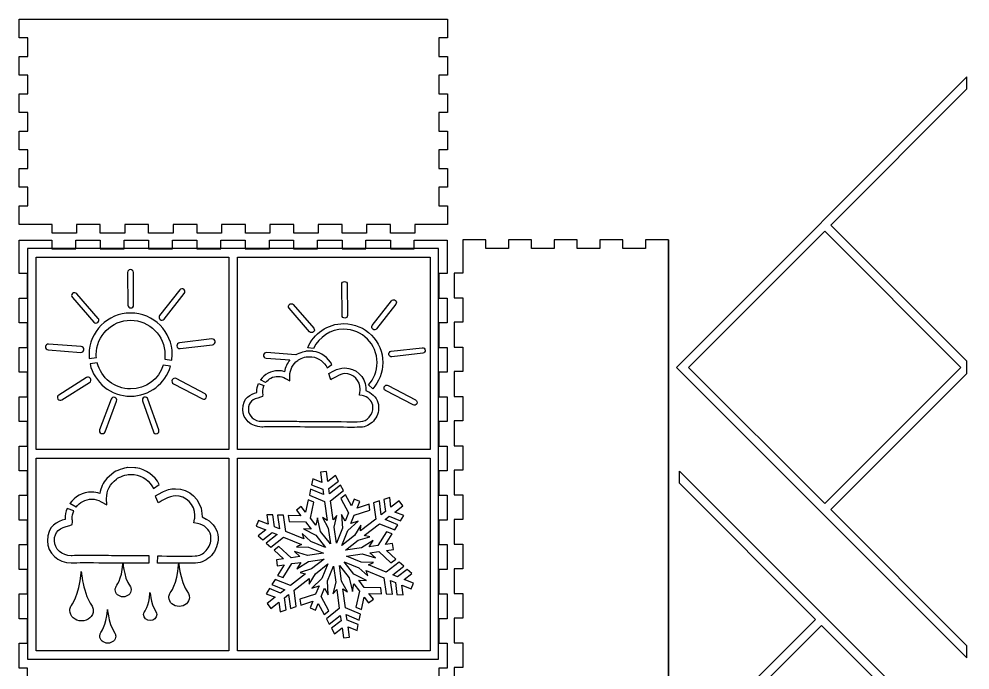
# Model space of a CAD drawing. Extents: x 0.2 to 23.8, y -15.9 to -0.1.
# Drawn here: x 9.93 to 23.82, y -9.66 to -0.15 of the extents above; entities that cross this region are included whole.
import ezdxf

# ---------------------------------------------------------------- set-up
doc = ezdxf.new("R2010")
doc.units = 0
doc.layers.add('LAYER_1', color=7, linetype='CONTINUOUS')

# ---------------------------------------------------------------- blocks, each defined once
blk = doc.blocks.new('BLOCK_2')
at = {"layer": 'LAYER_1', "color": 250}
for points, knots in [([(12.059, -5.115), (12.062, -5.094), (12.063, -5.072), (12.063, -5.05), (12.063, -4.774), (11.838, -4.549), (11.561, -4.549), (11.285, -4.549), (11.06, -4.774), (11.06, -5.05), (11.06, -5.065), (11.06, -5.08), (11.062, -5.094), (11.062, -5.094), (10.956, -5.106), (10.956, -5.106), (10.955, -5.088), (10.954, -5.069), (10.954, -5.05), (10.954, -4.715), (11.226, -4.443), (11.561, -4.443), (11.897, -4.443), (12.169, -4.715), (12.169, -5.05), (12.169, -5.05), (12.165, -5.13), (12.165, -5.13), (12.165, -5.13), (12.059, -5.115), (12.059, -5.115)], [0, 0, 0, 0, 1, 1, 1, 2, 2, 2, 3, 3, 3, 4, 4, 4, 5, 5, 5, 6, 6, 6, 7, 7, 7, 8, 8, 8, 9, 9, 9, 10, 10, 10, 10]), ([(12.145, -5.221), (12.071, -5.473), (11.838, -5.658), (11.561, -5.658), (11.273, -5.658), (11.031, -5.457), (10.969, -5.187), (10.969, -5.187), (11.075, -5.172), (11.075, -5.172), (11.129, -5.39), (11.327, -5.552), (11.561, -5.552), (11.784, -5.552), (11.974, -5.406), (12.039, -5.204), (12.039, -5.204), (12.145, -5.221), (12.145, -5.221)], [0, 0, 0, 0, 1, 1, 1, 2, 2, 2, 3, 3, 3, 4, 4, 4, 5, 5, 5, 6, 6, 6, 6])]:
    blk.add_open_spline(points, degree=3, knots=knots, dxfattribs=at)
blk = doc.blocks.new('BLOCK_4')
at = {"layer": 'LAYER_1', "color": 250}
blk.add_open_spline([(11.088, -4.521), (11.104, -4.538), (11.102, -4.565), (11.084, -4.58), (11.084, -4.58), (11.084, -4.58), (11.084, -4.58), (11.067, -4.596), (11.04, -4.594), (11.025, -4.576), (11.025, -4.576), (10.711, -4.217), (10.711, -4.217), (10.695, -4.2), (10.697, -4.173), (10.714, -4.158), (10.714, -4.158), (10.714, -4.158), (10.714, -4.158), (10.732, -4.143), (10.759, -4.144), (10.774, -4.162), (10.774, -4.162), (11.088, -4.521), (11.088, -4.521)], degree=3, knots=[0, 0, 0, 0, 1, 1, 1, 2, 2, 2, 3, 3, 3, 4, 4, 4, 5, 5, 5, 6, 6, 6, 7, 7, 7, 8, 8, 8, 8], dxfattribs=at)
blk = doc.blocks.new('BLOCK_3')
at = {"layer": 'LAYER_1'}
blk.add_blockref('BLOCK_4', (0, 0), dxfattribs=at)
blk = doc.blocks.new('BLOCK_6')
at = {"layer": 'LAYER_1', "color": 250}
blk.add_open_spline([(11.605, -4.327), (11.606, -4.35), (11.587, -4.369), (11.563, -4.369), (11.563, -4.369), (11.563, -4.369), (11.563, -4.369), (11.54, -4.369), (11.521, -4.351), (11.521, -4.327), (11.521, -4.327), (11.518, -3.85), (11.518, -3.85), (11.517, -3.827), (11.536, -3.808), (11.559, -3.808), (11.559, -3.808), (11.559, -3.808), (11.559, -3.808), (11.583, -3.808), (11.602, -3.826), (11.602, -3.85), (11.602, -3.85), (11.605, -4.327), (11.605, -4.327)], degree=3, knots=[0, 0, 0, 0, 1, 1, 1, 2, 2, 2, 3, 3, 3, 4, 4, 4, 5, 5, 5, 6, 6, 6, 7, 7, 7, 8, 8, 8, 8], dxfattribs=at)
blk = doc.blocks.new('BLOCK_5')
at = {"layer": 'LAYER_1'}
blk.add_blockref('BLOCK_6', (0, 0), dxfattribs=at)
blk = doc.blocks.new('BLOCK_8')
at = {"layer": 'LAYER_1', "color": 250}
blk.add_open_spline([(10.84, -4.934), (10.863, -4.936), (10.88, -4.957), (10.879, -4.98), (10.879, -4.98), (10.879, -4.98), (10.879, -4.98), (10.877, -5.003), (10.856, -5.02), (10.833, -5.019), (10.833, -5.019), (10.358, -4.98), (10.358, -4.98), (10.334, -4.978), (10.317, -4.957), (10.319, -4.934), (10.319, -4.934), (10.319, -4.934), (10.319, -4.934), (10.321, -4.911), (10.341, -4.894), (10.364, -4.896), (10.364, -4.896), (10.84, -4.934), (10.84, -4.934)], degree=3, knots=[0, 0, 0, 0, 1, 1, 1, 2, 2, 2, 3, 3, 3, 4, 4, 4, 5, 5, 5, 6, 6, 6, 7, 7, 7, 8, 8, 8, 8], dxfattribs=at)
blk = doc.blocks.new('BLOCK_7')
at = {"layer": 'LAYER_1'}
blk.add_blockref('BLOCK_8', (0, 0), dxfattribs=at)
blk = doc.blocks.new('BLOCK_10')
at = {"layer": 'LAYER_1', "color": 250}
blk.add_open_spline([(10.916, -5.386), (10.936, -5.374), (10.962, -5.38), (10.975, -5.399), (10.975, -5.399), (10.975, -5.399), (10.975, -5.399), (10.987, -5.419), (10.981, -5.445), (10.962, -5.458), (10.962, -5.458), (10.558, -5.712), (10.558, -5.712), (10.539, -5.725), (10.512, -5.719), (10.5, -5.699), (10.5, -5.699), (10.5, -5.699), (10.5, -5.699), (10.488, -5.68), (10.494, -5.654), (10.513, -5.641), (10.513, -5.641), (10.916, -5.386), (10.916, -5.386)], degree=3, knots=[0, 0, 0, 0, 1, 1, 1, 2, 2, 2, 3, 3, 3, 4, 4, 4, 5, 5, 5, 6, 6, 6, 7, 7, 7, 8, 8, 8, 8], dxfattribs=at)
blk = doc.blocks.new('BLOCK_9')
at = {"layer": 'LAYER_1'}
blk.add_blockref('BLOCK_10', (0, 0), dxfattribs=at)
blk = doc.blocks.new('BLOCK_12')
at = {"layer": 'LAYER_1', "color": 250}
blk.add_open_spline([(11.277, -5.701), (11.285, -5.679), (11.309, -5.668), (11.331, -5.676), (11.331, -5.676), (11.331, -5.676), (11.331, -5.676), (11.353, -5.684), (11.364, -5.708), (11.356, -5.73), (11.356, -5.73), (11.188, -6.177), (11.188, -6.177), (11.179, -6.199), (11.155, -6.21), (11.133, -6.201), (11.133, -6.201), (11.133, -6.201), (11.133, -6.201), (11.111, -6.193), (11.1, -6.169), (11.109, -6.147), (11.109, -6.147), (11.277, -5.701), (11.277, -5.701)], degree=3, knots=[0, 0, 0, 0, 1, 1, 1, 2, 2, 2, 3, 3, 3, 4, 4, 4, 5, 5, 5, 6, 6, 6, 7, 7, 7, 8, 8, 8, 8], dxfattribs=at)
blk = doc.blocks.new('BLOCK_11')
at = {"layer": 'LAYER_1'}
blk.add_blockref('BLOCK_12', (0, 0), dxfattribs=at)
blk = doc.blocks.new('BLOCK_14')
at = {"layer": 'LAYER_1', "color": 250}
blk.add_open_spline([(12.188, -5.476), (12.167, -5.465), (12.159, -5.439), (12.17, -5.419), (12.17, -5.419), (12.17, -5.419), (12.17, -5.419), (12.181, -5.398), (12.206, -5.39), (12.227, -5.401), (12.227, -5.401), (12.649, -5.623), (12.649, -5.623), (12.67, -5.634), (12.678, -5.659), (12.667, -5.68), (12.667, -5.68), (12.667, -5.68), (12.667, -5.68), (12.656, -5.701), (12.631, -5.708), (12.61, -5.698), (12.61, -5.698), (12.188, -5.476), (12.188, -5.476)], degree=3, knots=[0, 0, 0, 0, 1, 1, 1, 2, 2, 2, 3, 3, 3, 4, 4, 4, 5, 5, 5, 6, 6, 6, 7, 7, 7, 8, 8, 8, 8], dxfattribs=at)
blk = doc.blocks.new('BLOCK_13')
at = {"layer": 'LAYER_1'}
blk.add_blockref('BLOCK_14', (0, 0), dxfattribs=at)
blk = doc.blocks.new('BLOCK_16')
at = {"layer": 'LAYER_1', "color": 250}
blk.add_open_spline([(12.284, -4.961), (12.261, -4.964), (12.24, -4.947), (12.238, -4.924), (12.238, -4.924), (12.238, -4.924), (12.238, -4.924), (12.235, -4.901), (12.251, -4.88), (12.275, -4.877), (12.275, -4.877), (12.748, -4.822), (12.748, -4.822), (12.772, -4.819), (12.793, -4.836), (12.795, -4.859), (12.795, -4.859), (12.795, -4.859), (12.795, -4.859), (12.798, -4.882), (12.781, -4.903), (12.758, -4.906), (12.758, -4.906), (12.284, -4.961), (12.284, -4.961)], degree=3, knots=[0, 0, 0, 0, 1, 1, 1, 2, 2, 2, 3, 3, 3, 4, 4, 4, 5, 5, 5, 6, 6, 6, 7, 7, 7, 8, 8, 8, 8], dxfattribs=at)
blk = doc.blocks.new('BLOCK_15')
at = {"layer": 'LAYER_1'}
blk.add_blockref('BLOCK_16', (0, 0), dxfattribs=at)
blk = doc.blocks.new('BLOCK_18')
at = {"layer": 'LAYER_1', "color": 250}
blk.add_open_spline([(11.973, -6.15), (11.981, -6.172), (11.97, -6.196), (11.948, -6.204), (11.948, -6.204), (11.948, -6.204), (11.948, -6.204), (11.926, -6.211), (11.902, -6.2), (11.894, -6.178), (11.894, -6.178), (11.735, -5.728), (11.735, -5.728), (11.728, -5.706), (11.739, -5.682), (11.761, -5.674), (11.761, -5.674), (11.761, -5.674), (11.761, -5.674), (11.783, -5.666), (11.807, -5.678), (11.815, -5.7), (11.815, -5.7), (11.973, -6.15), (11.973, -6.15)], degree=3, knots=[0, 0, 0, 0, 1, 1, 1, 2, 2, 2, 3, 3, 3, 4, 4, 4, 5, 5, 5, 6, 6, 6, 7, 7, 7, 8, 8, 8, 8], dxfattribs=at)
blk = doc.blocks.new('BLOCK_17')
at = {"layer": 'LAYER_1'}
blk.add_blockref('BLOCK_18', (0, 0), dxfattribs=at)
blk = doc.blocks.new('BLOCK_20')
at = {"layer": 'LAYER_1', "color": 250}
blk.add_open_spline([(12.052, -4.532), (12.037, -4.551), (12.011, -4.554), (11.992, -4.54), (11.992, -4.54), (11.992, -4.54), (11.992, -4.54), (11.974, -4.526), (11.971, -4.499), (11.985, -4.481), (11.985, -4.481), (12.279, -4.105), (12.279, -4.105), (12.293, -4.086), (12.32, -4.083), (12.338, -4.097), (12.338, -4.097), (12.338, -4.097), (12.338, -4.097), (12.356, -4.112), (12.36, -4.138), (12.345, -4.157), (12.345, -4.157), (12.052, -4.532), (12.052, -4.532)], degree=3, knots=[0, 0, 0, 0, 1, 1, 1, 2, 2, 2, 3, 3, 3, 4, 4, 4, 5, 5, 5, 6, 6, 6, 7, 7, 7, 8, 8, 8, 8], dxfattribs=at)
blk = doc.blocks.new('BLOCK_19')
at = {"layer": 'LAYER_1'}
blk.add_blockref('BLOCK_20', (0, 0), dxfattribs=at)
blk = doc.blocks.new('BLOCK_21')
at = {"layer": 'LAYER_1', "color": 250}
blk.add_open_spline([(14.688, -4.518), (14.71, -4.518), (14.728, -4.5), (14.728, -4.478), (14.728, -4.478), (14.725, -4.023), (14.725, -4.023), (14.725, -4.001), (14.707, -3.983), (14.684, -3.983), (14.662, -3.983), (14.644, -4.001), (14.645, -4.024), (14.645, -4.024), (14.648, -4.478), (14.648, -4.478), (14.648, -4.501), (14.666, -4.519), (14.688, -4.518)], degree=3, knots=[0, 0, 0, 0, 1, 1, 1, 2, 2, 2, 3, 3, 3, 4, 4, 4, 5, 5, 5, 6, 6, 6, 6], dxfattribs=at)
blk = doc.blocks.new('BLOCK_23')
at = {"layer": 'LAYER_1', "color": 250}
blk.add_open_spline([(11, -8.723), (11, -8.723), (11, -8.723), (11, -8.723), (10.835, -8.501), (10.845, -8.119), (10.838, -8.241), (10.817, -8.561), (10.691, -8.723), (10.691, -8.723), (10.691, -8.723), (10.691, -8.723), (10.691, -8.723), (10.681, -8.743), (10.674, -8.765), (10.674, -8.788), (10.674, -8.873), (10.751, -8.941), (10.845, -8.941), (10.94, -8.941), (11.016, -8.873), (11.016, -8.788), (11.016, -8.765), (11.01, -8.743), (11, -8.723)], degree=3, knots=[0, 0, 0, 0, 1, 1, 1, 2, 2, 2, 3, 3, 3, 4, 4, 4, 5, 5, 5, 6, 6, 6, 7, 7, 7, 8, 8, 8, 8], dxfattribs=at)
blk = doc.blocks.new('BLOCK_22')
at = {"layer": 'LAYER_1'}
blk.add_blockref('BLOCK_23', (0, 0), dxfattribs=at)
blk = doc.blocks.new('BLOCK_25')
at = {"layer": 'LAYER_1', "color": 250}
blk.add_open_spline([(12.405, -8.539), (12.405, -8.539), (12.405, -8.539), (12.405, -8.539), (12.26, -8.346), (12.27, -8.012), (12.263, -8.119), (12.245, -8.398), (12.135, -8.539), (12.135, -8.539), (12.135, -8.539), (12.135, -8.539), (12.135, -8.539), (12.126, -8.557), (12.12, -8.576), (12.12, -8.596), (12.12, -8.67), (12.187, -8.73), (12.27, -8.73), (12.352, -8.73), (12.419, -8.67), (12.419, -8.596), (12.419, -8.576), (12.414, -8.557), (12.405, -8.539)], degree=3, knots=[0, 0, 0, 0, 1, 1, 1, 2, 2, 2, 3, 3, 3, 4, 4, 4, 5, 5, 5, 6, 6, 6, 7, 7, 7, 8, 8, 8, 8], dxfattribs=at)
blk = doc.blocks.new('BLOCK_24')
at = {"layer": 'LAYER_1'}
blk.add_blockref('BLOCK_25', (0, 0), dxfattribs=at)
blk = doc.blocks.new('BLOCK_27')
at = {"layer": 'LAYER_1', "color": 250}
blk.add_open_spline([(11.332, -9.117), (11.332, -9.117), (11.333, -9.117), (11.333, -9.117), (11.22, -8.967), (11.228, -8.708), (11.222, -8.791), (11.208, -9.007), (11.123, -9.117), (11.123, -9.117), (11.123, -9.117), (11.123, -9.117), (11.123, -9.117), (11.116, -9.131), (11.112, -9.146), (11.112, -9.162), (11.112, -9.219), (11.164, -9.266), (11.228, -9.266), (11.292, -9.266), (11.344, -9.219), (11.344, -9.162), (11.344, -9.146), (11.34, -9.131), (11.332, -9.117)], degree=3, knots=[0, 0, 0, 0, 1, 1, 1, 2, 2, 2, 3, 3, 3, 4, 4, 4, 5, 5, 5, 6, 6, 6, 7, 7, 7, 8, 8, 8, 8], dxfattribs=at)
blk = doc.blocks.new('BLOCK_26')
at = {"layer": 'LAYER_1'}
blk.add_blockref('BLOCK_27', (0, 0), dxfattribs=at)
blk = doc.blocks.new('BLOCK_29')
at = {"layer": 'LAYER_1', "color": 250}
blk.add_lwpolyline([(9.936, -0.424), (9.936, -0.149), (16.188, -0.149), (16.188, -0.424), (16.063, -0.424), (16.063, -0.694), (16.188, -0.694), (16.188, -0.969), (16.063, -0.969), (16.063, -1.24), (16.188, -1.24), (16.188, -1.515), (16.063, -1.515), (16.063, -1.785), (16.188, -1.785), (16.188, -2.06), (16.063, -2.06), (16.063, -2.331), (16.188, -2.331), (16.188, -2.606), (16.063, -2.606), (16.063, -2.876), (16.188, -2.876), (16.188, -3.151), (16.063, -3.151), (15.71, -3.151), (15.71, -3.276), (15.355, -3.276), (15.355, -3.151), (15.004, -3.151), (15.004, -3.276), (14.649, -3.276), (14.649, -3.151), (14.298, -3.151), (14.298, -3.276), (13.943, -3.276), (13.943, -3.151), (13.592, -3.151), (13.592, -3.276), (13.237, -3.276), (13.237, -3.151), (12.887, -3.151), (12.887, -3.276), (12.531, -3.276), (12.531, -3.151), (12.181, -3.151), (12.181, -3.276), (11.825, -3.276), (11.825, -3.151), (11.475, -3.151), (11.475, -3.276), (11.119, -3.276), (11.119, -3.151), (10.769, -3.151), (10.769, -3.276), (10.414, -3.276), (10.414, -3.151), (10.061, -3.151), (9.936, -3.151), (9.936, -2.876), (10.061, -2.876), (10.061, -2.606), (9.936, -2.606), (9.936, -2.331), (10.061, -2.331), (10.061, -2.06), (9.936, -2.06), (9.936, -1.785), (10.061, -1.785), (10.061, -1.515), (9.936, -1.515), (9.936, -1.24), (10.061, -1.24), (10.061, -0.969), (9.936, -0.969), (9.936, -0.694), (10.061, -0.694), (10.061, -0.424), (9.936, -0.424), (9.936, -0.149), (10.061, -0.149), (10.414, -0.149), (10.769, -0.149), (11.119, -0.149), (11.475, -0.149), (11.825, -0.149), (12.181, -0.149), (12.531, -0.149), (12.887, -0.149), (13.237, -0.149), (13.592, -0.149), (13.943, -0.149), (14.298, -0.149), (14.649, -0.149), (15.004, -0.149), (15.355, -0.149), (15.71, -0.149), (16.063, -0.149), (16.188, -0.149)], dxfattribs=at)

msp = doc.modelspace()

# ---------------------------------------------------------------- linework, layer by layer
at = {"layer": 'LAYER_1', "color": 250}
for points in [[(23.773, -9.302), (21.784, -7.314), (23.773, -5.325), (23.773, -5.325), (23.773, -5.148), (21.784, -3.159), (23.773, -1.171), (23.773, -0.994), (19.53, -5.237), (23.773, -9.479), (23.773, -9.302), (23.773, -9.302)], [(21.696, -7.226), (19.707, -5.237), (21.696, -3.248), (23.684, -5.237), (21.696, -7.226)], [(10.057, -9.986), (10.057, -9.628), (9.932, -9.628), (9.932, -9.266), (10.057, -9.266), (10.057, -8.908), (9.932, -8.908), (9.932, -8.546), (10.057, -8.546), (10.057, -8.188), (9.932, -8.188), (9.932, -7.826), (10.057, -7.826), (10.057, -7.468), (9.932, -7.468), (9.932, -7.106), (10.057, -7.106), (10.057, -6.748), (9.932, -6.748), (9.932, -6.386), (10.057, -6.386), (10.057, -6.028), (9.932, -6.028), (9.932, -5.666), (10.057, -5.666), (10.057, -5.308), (9.932, -5.308), (9.932, -4.946), (10.057, -4.946), (10.057, -4.588), (9.932, -4.588), (9.932, -4.226), (10.057, -4.226), (10.057, -3.868), (9.932, -3.868), (9.932, -3.506), (9.932, -3.381), (10.057, -3.381), (10.412, -3.381), (10.412, -3.506), (10.763, -3.506), (10.763, -3.381), (11.118, -3.381), (11.118, -3.506), (11.469, -3.506), (11.469, -3.381), (11.824, -3.381), (11.824, -3.506), (12.175, -3.506), (12.175, -3.381), (12.53, -3.381), (12.53, -3.506), (12.881, -3.506), (12.881, -3.381), (13.236, -3.381), (13.236, -3.506), (13.587, -3.506), (13.587, -3.381), (13.942, -3.381), (13.942, -3.506), (14.292, -3.506), (14.292, -3.381), (14.648, -3.381), (14.648, -3.506), (14.998, -3.506), (14.998, -3.381), (15.354, -3.381), (15.354, -3.506), (15.704, -3.506), (15.704, -3.381), (16.06, -3.381), (16.185, -3.381), (16.185, -3.506), (16.185, -3.868), (16.06, -3.868), (16.06, -4.226), (16.185, -4.226), (16.185, -4.588), (16.06, -4.588), (16.06, -4.946), (16.185, -4.946), (16.185, -5.308), (16.06, -5.308), (16.06, -5.666), (16.185, -5.666), (16.185, -6.028), (16.06, -6.028), (16.06, -6.386), (16.185, -6.386), (16.185, -6.748), (16.06, -6.748), (16.06, -7.106), (16.185, -7.106), (16.185, -7.468), (16.06, -7.468), (16.06, -7.826), (16.185, -7.826), (16.185, -8.188), (16.06, -8.188), (16.06, -8.546), (16.185, -8.546), (16.185, -8.908), (16.06, -8.908), (16.06, -9.266), (16.185, -9.266), (16.185, -9.628), (16.06, -9.628), (16.06, -9.986)], [(19.413, -3.374), (19.077, -3.374), (19.077, -3.499), (18.746, -3.499), (18.746, -3.374), (18.411, -3.374), (18.411, -3.499), (18.08, -3.499), (18.08, -3.374), (17.744, -3.374), (17.744, -3.499), (17.413, -3.499), (17.413, -3.374), (17.077, -3.374), (17.077, -3.499), (16.746, -3.499), (16.746, -3.374), (16.411, -3.374), (16.411, -3.499), (16.411, -3.859), (16.286, -3.859), (16.286, -4.221), (16.411, -4.221), (16.411, -4.579), (16.286, -4.579), (16.286, -4.941), (16.411, -4.941), (16.411, -5.299), (16.286, -5.299), (16.286, -5.661), (16.411, -5.661), (16.411, -6.019), (16.286, -6.019), (16.286, -6.381), (16.411, -6.381), (16.411, -6.739), (16.286, -6.739), (16.286, -7.101), (16.411, -7.101), (16.411, -7.459), (16.286, -7.459), (16.286, -7.821), (16.411, -7.821), (16.411, -8.179), (16.286, -8.179), (16.286, -8.541), (16.411, -8.541), (16.411, -8.899), (16.286, -8.899), (16.286, -9.261), (16.411, -9.261), (16.411, -9.619), (16.286, -9.619), (16.286, -9.981)], [(19.413, -12.626), (19.413, -3.374), (19.413, -3.499), (19.413, -3.859), (19.413, -4.221), (19.413, -4.579), (19.413, -4.941), (19.413, -5.299), (19.413, -5.661), (19.413, -6.019), (19.413, -6.381), (19.413, -6.739), (19.413, -7.101), (19.413, -7.459), (19.413, -7.821), (19.413, -8.179), (19.413, -8.541), (19.413, -8.899), (19.413, -9.261), (19.413, -9.619), (19.413, -9.981)], [(10.058, -3.5), (10.058, -9.5), (16.058, -9.5), (16.058, -3.5), (10.058, -3.5)], [(12.996, -6.437), (10.183, -6.437), (10.183, -3.625), (12.996, -3.625), (12.996, -6.437)], [(15.933, -6.437), (13.12, -6.437), (13.12, -3.625), (15.933, -3.625), (15.933, -6.437)], [(13.532, -5.46), (13.46, -5.419)], [(13.507, -5.504), (13.507, -5.504)], [(12.996, -9.375), (10.183, -9.375), (10.183, -6.563), (12.996, -6.563), (12.996, -9.375)], [(15.933, -9.375), (13.12, -9.375), (13.12, -6.563), (15.933, -6.563), (15.933, -9.375)], [(15.694, -8.391), (15.554, -8.334), (15.666, -8.248), (15.6, -8.188), (15.46, -8.296), (15.388, -8.267), (15.549, -8.142), (15.482, -8.083), (15.294, -8.229), (15.034, -8.123), (15.106, -8.085), (14.929, -8.081), (14.713, -7.993), (14.944, -7.961), (15.138, -8.021), (15.055, -7.946), (15.185, -7.928), (15.363, -8.09), (15.432, -8.036), (15.296, -7.912), (15.399, -7.898), (15.387, -7.811), (15.284, -7.826), (15.381, -7.67), (15.3, -7.637), (15.173, -7.841), (15.043, -7.859), (15.102, -7.764), (14.932, -7.874), (14.701, -7.906), (14.885, -7.763), (15.054, -7.712), (14.974, -7.694), (15.196, -7.522), (15.417, -7.611), (15.465, -7.536), (15.276, -7.46), (15.337, -7.412), (15.501, -7.478), (15.549, -7.402), (15.418, -7.35), (15.536, -7.257), (15.482, -7.187), (15.363, -7.279), (15.344, -7.139), (15.259, -7.167), (15.283, -7.342), (15.221, -7.39), (15.194, -7.188), (15.109, -7.216), (15.141, -7.452), (14.92, -7.625), (14.923, -7.543), (14.831, -7.694), (14.647, -7.837), (14.735, -7.622), (14.883, -7.483), (14.777, -7.517), (14.826, -7.396), (15.056, -7.323), (15.044, -7.236), (14.869, -7.292), (14.908, -7.196), (14.826, -7.163), (14.787, -7.259), (14.701, -7.097), (14.631, -7.151), (14.745, -7.363), (14.696, -7.484), (14.643, -7.386), (14.654, -7.588), (14.566, -7.804), (14.534, -7.573), (14.574, -7.401), (14.518, -7.462), (14.48, -7.184), (14.668, -7.037), (14.627, -6.958), (14.466, -7.084), (14.455, -7.006), (14.595, -6.898), (14.553, -6.818), (14.442, -6.905), (14.421, -6.757), (14.333, -6.769), (14.354, -6.917), (14.223, -6.864), (14.204, -6.952), (14.368, -7.018), (14.378, -7.096), (14.189, -7.018), (14.172, -7.105), (14.392, -7.196), (14.431, -7.474), (14.362, -7.431), (14.447, -7.585), (14.479, -7.816), (14.336, -7.633), (14.29, -7.435), (14.267, -7.544), (14.186, -7.441), (14.238, -7.206), (14.156, -7.172), (14.117, -7.352), (14.053, -7.27), (13.984, -7.324), (14.048, -7.406), (13.864, -7.4), (13.877, -7.487), (14.117, -7.495), (14.197, -7.598), (14.086, -7.594), (14.266, -7.686), (14.409, -7.87), (14.194, -7.782), (14.064, -7.662), (14.089, -7.74), (13.829, -7.634), (13.796, -7.398), (13.707, -7.394), (13.736, -7.596), (13.663, -7.567), (13.639, -7.392), (13.549, -7.389), (13.569, -7.528), (13.43, -7.472), (13.396, -7.554), (13.535, -7.611), (13.424, -7.697), (13.49, -7.757), (13.629, -7.649), (13.702, -7.678), (13.541, -7.803), (13.607, -7.862), (13.796, -7.716), (14.056, -7.822), (13.984, -7.86), (14.16, -7.864), (14.377, -7.952), (14.146, -7.984), (13.952, -7.924), (14.034, -7.999), (13.905, -8.017), (13.727, -7.855), (13.658, -7.909), (13.793, -8.032), (13.691, -8.047), (13.703, -8.134), (13.805, -8.119), (13.708, -8.275), (13.79, -8.308), (13.917, -8.104), (14.046, -8.086), (13.987, -8.181), (14.158, -8.071), (14.388, -8.039), (14.205, -8.181), (14.036, -8.233), (14.116, -8.251), (13.894, -8.423), (13.673, -8.334), (13.625, -8.409), (13.814, -8.485), (13.752, -8.533), (13.589, -8.467), (13.541, -8.543), (13.672, -8.595), (13.553, -8.688), (13.608, -8.758), (13.727, -8.666), (13.746, -8.806), (13.831, -8.778), (13.807, -8.603), (13.868, -8.555), (13.896, -8.757), (13.98, -8.729), (13.948, -8.493), (14.17, -8.32), (14.167, -8.402), (14.259, -8.251), (14.443, -8.108), (14.355, -8.323), (14.206, -8.462), (14.313, -8.428), (14.263, -8.549), (14.034, -8.622), (14.046, -8.709), (14.221, -8.653), (14.182, -8.749), (14.263, -8.782), (14.302, -8.686), (14.389, -8.848), (14.458, -8.794), (14.345, -8.582), (14.394, -8.461), (14.446, -8.559), (14.436, -8.357), (14.524, -8.141), (14.556, -8.372), (14.516, -8.544), (14.571, -8.483), (14.609, -8.761), (14.422, -8.908), (14.463, -8.987), (14.623, -8.861), (14.634, -8.939), (14.495, -9.047), (14.537, -9.127), (14.648, -9.04), (14.669, -9.188), (14.757, -9.176), (14.736, -9.028), (14.867, -9.081), (14.886, -8.993), (14.722, -8.927), (14.711, -8.849), (14.9, -8.927), (14.918, -8.84), (14.697, -8.749), (14.658, -8.471), (14.728, -8.514), (14.643, -8.36), (14.611, -8.129), (14.754, -8.312), (14.799, -8.51), (14.823, -8.401), (14.903, -8.504), (14.852, -8.74), (14.933, -8.772), (14.972, -8.593), (15.036, -8.675), (15.106, -8.621), (15.042, -8.539), (15.225, -8.545), (15.213, -8.458), (14.973, -8.45), (14.892, -8.347), (15.004, -8.351), (14.823, -8.259), (14.68, -8.075), (14.896, -8.163), (15.025, -8.283), (15, -8.205), (15.26, -8.311), (15.294, -8.547), (15.383, -8.551), (15.354, -8.349), (15.427, -8.378), (15.451, -8.553), (15.541, -8.557), (15.521, -8.417), (15.66, -8.473), (15.694, -8.391)], [(19.575, -15.061), (21.563, -13.072), (19.575, -11.083), (19.574, -11.083), (19.574, -10.906), (21.563, -8.918), (19.574, -6.929), (19.574, -6.752), (23.817, -10.995), (19.574, -15.237), (19.574, -15.06), (19.575, -15.061)], [(10.765, -7.278), (10.674, -7.226)], [(10.733, -7.333), (10.733, -7.333)], [(21.651, -12.984), (23.64, -10.995), (21.651, -9.006), (19.663, -10.995), (21.651, -12.984)]]:
    msp.add_lwpolyline(points, dxfattribs=at)
for points, knots in [([(14.175, -4.716), (14.189, -4.733), (14.215, -4.734), (14.232, -4.72), (14.248, -4.705), (14.25, -4.68), (14.235, -4.663), (14.235, -4.663), (13.936, -4.321), (13.936, -4.321), (13.921, -4.304), (13.896, -4.303), (13.879, -4.317), (13.863, -4.332), (13.861, -4.357), (13.876, -4.374), (13.876, -4.374), (14.175, -4.716), (14.175, -4.716)], [0, 0, 0, 0, 1, 1, 1, 2, 2, 2, 3, 3, 3, 4, 4, 4, 5, 5, 5, 6, 6, 6, 6]), ([(15.153, -4.674), (15.153, -4.674), (15.433, -4.316), (15.433, -4.316), (15.447, -4.298), (15.444, -4.273), (15.427, -4.259), (15.409, -4.246), (15.384, -4.249), (15.37, -4.266), (15.37, -4.266), (15.09, -4.625), (15.09, -4.625), (15.076, -4.642), (15.079, -4.668), (15.097, -4.681), (15.115, -4.695), (15.14, -4.692), (15.153, -4.674)], [0, 0, 0, 0, 1, 1, 1, 2, 2, 2, 3, 3, 3, 4, 4, 4, 5, 5, 5, 6, 6, 6, 6]), ([(14.234, -4.959), (14.312, -4.795), (14.48, -4.68), (14.674, -4.68), (14.942, -4.68), (15.161, -4.899), (15.161, -5.168), (15.161, -5.292), (15.114, -5.405), (15.037, -5.491), (15.037, -5.491), (15.096, -5.549), (15.096, -5.549), (15.188, -5.448), (15.244, -5.314), (15.244, -5.168), (15.244, -4.853), (14.988, -4.598), (14.674, -4.598), (14.436, -4.598), (14.232, -4.744), (14.147, -4.951), (14.147, -4.951), (14.234, -4.959), (14.234, -4.959)], [0, 0, 0, 0, 1, 1, 1, 2, 2, 2, 3, 3, 3, 4, 4, 4, 5, 5, 5, 6, 6, 6, 7, 7, 7, 8, 8, 8, 8]), ([(15.818, -4.95), (15.818, -4.95), (15.366, -5.002), (15.366, -5.002), (15.344, -5.005), (15.328, -5.025), (15.331, -5.047), (15.333, -5.069), (15.353, -5.085), (15.375, -5.082), (15.375, -5.082), (15.827, -5.03), (15.827, -5.03), (15.849, -5.027), (15.865, -5.007), (15.862, -4.985), (15.86, -4.963), (15.84, -4.947), (15.818, -4.95)], [0, 0, 0, 0, 1, 1, 1, 2, 2, 2, 3, 3, 3, 4, 4, 4, 5, 5, 5, 6, 6, 6, 6]), ([(13.532, -5.46), (13.574, -5.404), (13.64, -5.368), (13.715, -5.368), (13.753, -5.368), (13.79, -5.378), (13.825, -5.398), (13.825, -5.398), (13.888, -5.433), (13.888, -5.433), (13.888, -5.433), (13.887, -5.361), (13.887, -5.361), (13.885, -5.269), (13.931, -5.187), (14.001, -5.136), (14.01, -5.128), (14.02, -5.121), (14.03, -5.117), (14.058, -5.102), (14.09, -5.09), (14.123, -5.085), (14.134, -5.083), (14.145, -5.082), (14.157, -5.081), (14.157, -5.081), (14.172, -5.081), (14.172, -5.081), (14.184, -5.081), (14.195, -5.082), (14.207, -5.083), (14.308, -5.095), (14.392, -5.158), (14.432, -5.245), (14.432, -5.245), (14.5, -5.196), (14.5, -5.196), (14.448, -5.094), (14.348, -5.02), (14.228, -5.003), (14.224, -5.002), (14.22, -5.002), (14.216, -5.002), (14.216, -5.002), (14.129, -5), (14.129, -5), (14.133, -4.999), (14.023, -5.024), (13.973, -5.055), (13.973, -5.055), (13.546, -5.02), (13.546, -5.02), (13.523, -5.019), (13.504, -5.035), (13.502, -5.057), (13.5, -5.079), (13.517, -5.099), (13.539, -5.101), (13.539, -5.101), (13.888, -5.129), (13.888, -5.129), (13.847, -5.177), (13.819, -5.236), (13.809, -5.301), (13.778, -5.291), (13.747, -5.286), (13.715, -5.286), (13.61, -5.286), (13.516, -5.338), (13.46, -5.419)], [0, 0, 0, 0, 1, 1, 1, 2, 2, 2, 3, 3, 3, 4, 4, 4, 5, 5, 5, 6, 6, 6, 7, 7, 7, 8, 8, 8, 9, 9, 9, 10, 10, 10, 11, 11, 11, 12, 12, 12, 13, 13, 13, 14, 14, 14, 15, 15, 15, 16, 16, 16, 17, 17, 17, 18, 18, 18, 19, 19, 19, 20, 20, 20, 21, 21, 21, 22, 22, 22, 23, 23, 23, 23]), ([(13.507, -5.504), (13.507, -5.504), (13.43, -5.474), (13.43, -5.474), (13.414, -5.512), (13.405, -5.553), (13.405, -5.596), (13.405, -5.598), (13.405, -5.6), (13.405, -5.602), (13.319, -5.626), (13.198, -5.678), (13.199, -5.853), (13.199, -5.994), (13.323, -6.108), (13.476, -6.108), (13.476, -6.108), (13.491, -6.108), (13.491, -6.108), (13.585, -6.103), (14.152, -6.109), (14.427, -6.11), (14.427, -6.11), (14.637, -6.113), (14.789, -6.113), (14.846, -6.113), (14.896, -6.113), (14.923, -6.111), (14.992, -6.108), (15.056, -6.076), (15.106, -6.022), (15.159, -5.963), (15.187, -5.887), (15.183, -5.812), (15.179, -5.724), (15.128, -5.648), (15.053, -5.604), (15.05, -5.602), (15.047, -5.601), (15.044, -5.599), (15.044, -5.599), (14.998, -5.575), (14.998, -5.575), (14.998, -5.575), (14.996, -5.532), (14.996, -5.532), (14.984, -5.372), (14.85, -5.246), (14.687, -5.246), (14.632, -5.246), (14.578, -5.26), (14.531, -5.287), (14.531, -5.287), (14.454, -5.325), (14.454, -5.325), (14.455, -5.332), (14.483, -5.419), (14.483, -5.419), (14.483, -5.419), (14.626, -5.328), (14.687, -5.328), (14.813, -5.328), (14.915, -5.43), (14.915, -5.556), (14.915, -5.571), (14.913, -5.586), (14.91, -5.6), (14.91, -5.6), (14.91, -5.601), (14.91, -5.601), (14.91, -5.601), (14.902, -5.643), (14.902, -5.643), (14.902, -5.643), (14.944, -5.65), (14.944, -5.65), (14.954, -5.652), (14.965, -5.655), (14.975, -5.658), (15.047, -5.683), (15.097, -5.744), (15.1, -5.816), (15.103, -5.868), (15.082, -5.925), (15.044, -5.966), (15.01, -6.004), (14.965, -6.026), (14.919, -6.029), (14.82, -6.034), (14.429, -6.027), (14.428, -6.027), (14.254, -6.027), (13.975, -6.025), (13.975, -6.025), (13.975, -6.025), (13.975, -6.025), (13.975, -6.025), (13.975, -6.025), (13.795, -6.023), (13.649, -6.023), (13.579, -6.023), (13.518, -6.024), (13.487, -6.025), (13.487, -6.025), (13.476, -6.025), (13.476, -6.025), (13.369, -6.025), (13.281, -5.948), (13.281, -5.853), (13.281, -5.739), (13.341, -5.703), (13.459, -5.674), (13.459, -5.674), (13.489, -5.662), (13.489, -5.662), (13.489, -5.662), (13.491, -5.632), (13.491, -5.632), (13.491, -5.632), (13.489, -5.616), (13.489, -5.616), (13.489, -5.609), (13.487, -5.603), (13.487, -5.596), (13.487, -5.563), (13.494, -5.532), (13.507, -5.504)], [0, 0, 0, 0, 1, 1, 1, 2, 2, 2, 3, 3, 3, 4, 4, 4, 5, 5, 5, 6, 6, 6, 7, 7, 7, 8, 8, 8, 9, 9, 9, 10, 10, 10, 11, 11, 11, 12, 12, 12, 13, 13, 13, 14, 14, 14, 15, 15, 15, 16, 16, 16, 17, 17, 17, 18, 18, 18, 19, 19, 19, 20, 20, 20, 21, 21, 21, 22, 22, 22, 23, 23, 23, 24, 24, 24, 25, 25, 25, 26, 26, 26, 27, 27, 27, 28, 28, 28, 29, 29, 29, 30, 30, 30, 31, 31, 31, 32, 32, 32, 33, 33, 33, 34, 34, 34, 35, 35, 35, 36, 36, 36, 37, 37, 37, 38, 38, 38, 39, 39, 39, 40, 40, 40, 41, 41, 41, 42, 42, 42, 42]), ([(15.723, -5.713), (15.723, -5.713), (15.321, -5.502), (15.321, -5.502), (15.301, -5.491), (15.277, -5.499), (15.266, -5.519), (15.256, -5.538), (15.263, -5.563), (15.283, -5.573), (15.283, -5.573), (15.686, -5.785), (15.686, -5.785), (15.705, -5.795), (15.73, -5.787), (15.74, -5.768), (15.75, -5.748), (15.743, -5.724), (15.723, -5.713)], [0, 0, 0, 0, 1, 1, 1, 2, 2, 2, 3, 3, 3, 4, 4, 4, 5, 5, 5, 6, 6, 6, 6]), ([(10.765, -7.278), (10.817, -7.208), (10.9, -7.162), (10.994, -7.162), (11.042, -7.162), (11.088, -7.175), (11.133, -7.2), (11.133, -7.2), (11.212, -7.244), (11.212, -7.244), (11.212, -7.244), (11.21, -7.154), (11.21, -7.154), (11.208, -7.038), (11.265, -6.935), (11.354, -6.871), (11.365, -6.861), (11.377, -6.852), (11.39, -6.847), (11.426, -6.828), (11.465, -6.813), (11.507, -6.807), (11.521, -6.804), (11.535, -6.802), (11.549, -6.802), (11.549, -6.802), (11.568, -6.801), (11.568, -6.801), (11.583, -6.801), (11.598, -6.802), (11.612, -6.804), (11.739, -6.819), (11.845, -6.898), (11.895, -7.008), (11.895, -7.008), (11.98, -6.947), (11.98, -6.947), (11.915, -6.818), (11.789, -6.726), (11.639, -6.703), (11.634, -6.702), (11.629, -6.703), (11.624, -6.702), (11.624, -6.702), (11.514, -6.7), (11.514, -6.7), (11.519, -6.699), (11.381, -6.731), (11.319, -6.769), (11.319, -6.769), (11.212, -6.862), (11.212, -6.862), (11.161, -6.923), (11.125, -6.996), (11.112, -7.078), (11.074, -7.065), (11.034, -7.059), (10.994, -7.059), (10.862, -7.059), (10.745, -7.125), (10.674, -7.226)], [0, 0, 0, 0, 1, 1, 1, 2, 2, 2, 3, 3, 3, 4, 4, 4, 5, 5, 5, 6, 6, 6, 7, 7, 7, 8, 8, 8, 9, 9, 9, 10, 10, 10, 11, 11, 11, 12, 12, 12, 13, 13, 13, 14, 14, 14, 15, 15, 15, 16, 16, 16, 17, 17, 17, 18, 18, 18, 19, 19, 19, 20, 20, 20, 20]), ([(11.956, -8.095), (12.044, -8.096), (12.206, -8.098), (12.343, -8.098), (12.415, -8.098), (12.477, -8.098), (12.511, -8.096), (12.598, -8.092), (12.679, -8.052), (12.741, -7.983), (12.807, -7.91), (12.843, -7.814), (12.838, -7.72), (12.833, -7.61), (12.769, -7.514), (12.674, -7.458), (12.671, -7.456), (12.668, -7.455), (12.664, -7.453), (12.664, -7.453), (12.606, -7.422), (12.606, -7.422), (12.606, -7.422), (12.603, -7.369), (12.603, -7.369), (12.588, -7.168), (12.42, -7.009), (12.215, -7.009), (12.146, -7.009), (12.079, -7.027), (12.02, -7.061), (12.02, -7.061), (11.923, -7.112), (11.923, -7.112), (11.924, -7.121), (11.964, -7.215), (11.964, -7.215), (11.964, -7.215), (12.138, -7.112), (12.215, -7.112), (12.373, -7.112), (12.501, -7.24), (12.501, -7.398), (12.501, -7.417), (12.499, -7.436), (12.496, -7.454), (12.496, -7.454), (12.496, -7.455), (12.495, -7.455), (12.495, -7.455), (12.485, -7.507), (12.485, -7.507), (12.485, -7.507), (12.537, -7.516), (12.537, -7.516), (12.551, -7.519), (12.565, -7.522), (12.577, -7.527), (12.667, -7.558), (12.73, -7.635), (12.735, -7.725), (12.738, -7.791), (12.712, -7.861), (12.664, -7.914), (12.621, -7.961), (12.565, -7.989), (12.506, -7.992), (12.411, -7.997), (12.1, -7.993), (11.959, -7.991), (11.959, -7.991), (11.956, -8.095), (11.956, -8.095)], [0, 0, 0, 0, 1, 1, 1, 2, 2, 2, 3, 3, 3, 4, 4, 4, 5, 5, 5, 6, 6, 6, 7, 7, 7, 8, 8, 8, 9, 9, 9, 10, 10, 10, 11, 11, 11, 12, 12, 12, 13, 13, 13, 14, 14, 14, 15, 15, 15, 16, 16, 16, 17, 17, 17, 18, 18, 18, 19, 19, 19, 20, 20, 20, 21, 21, 21, 22, 22, 22, 23, 23, 23, 24, 24, 24, 24]), ([(10.733, -7.333), (10.733, -7.333), (10.636, -7.296), (10.636, -7.296), (10.616, -7.343), (10.605, -7.394), (10.605, -7.448), (10.605, -7.451), (10.605, -7.454), (10.605, -7.457), (10.496, -7.487), (10.345, -7.551), (10.346, -7.771), (10.346, -7.948), (10.502, -8.092), (10.695, -8.092), (10.695, -8.092), (10.713, -8.091), (10.713, -8.091), (10.825, -8.086), (11.469, -8.092), (11.83, -8.094), (11.83, -8.094), (11.83, -7.99), (11.83, -7.99), (11.613, -7.989), (11.321, -7.988), (11.321, -7.988), (11.321, -7.988), (11.321, -7.988), (11.321, -7.988), (11.321, -7.988), (11.094, -7.985), (10.912, -7.985), (10.824, -7.985), (10.746, -7.986), (10.708, -7.988), (10.708, -7.988), (10.695, -7.988), (10.695, -7.988), (10.559, -7.988), (10.449, -7.891), (10.449, -7.771), (10.449, -7.628), (10.524, -7.583), (10.672, -7.546), (10.672, -7.546), (10.71, -7.531), (10.71, -7.531), (10.71, -7.531), (10.713, -7.493), (10.713, -7.493), (10.713, -7.493), (10.711, -7.474), (10.711, -7.474), (10.71, -7.465), (10.708, -7.457), (10.708, -7.448), (10.708, -7.407), (10.717, -7.369), (10.732, -7.333)], [0, 0, 0, 0, 1, 1, 1, 2, 2, 2, 3, 3, 3, 4, 4, 4, 5, 5, 5, 6, 6, 6, 7, 7, 7, 8, 8, 8, 9, 9, 9, 10, 10, 10, 11, 11, 11, 12, 12, 12, 13, 13, 13, 14, 14, 14, 15, 15, 15, 16, 16, 16, 17, 17, 17, 18, 18, 18, 19, 19, 19, 20, 20, 20, 20]), ([(11.558, -8.441), (11.558, -8.441), (11.558, -8.441), (11.558, -8.441), (11.445, -8.29), (11.453, -8.031), (11.448, -8.114), (11.434, -8.331), (11.348, -8.441), (11.348, -8.441), (11.348, -8.441), (11.348, -8.441), (11.348, -8.441), (11.341, -8.454), (11.337, -8.469), (11.337, -8.485), (11.337, -8.543), (11.389, -8.589), (11.453, -8.589), (11.517, -8.589), (11.569, -8.543), (11.569, -8.485), (11.569, -8.469), (11.565, -8.454), (11.558, -8.441)], [0, 0, 0, 0, 1, 1, 1, 2, 2, 2, 3, 3, 3, 4, 4, 4, 5, 5, 5, 6, 6, 6, 7, 7, 7, 8, 8, 8, 8]), ([(11.935, -8.811), (11.935, -8.811), (11.935, -8.811), (11.935, -8.811), (11.842, -8.686), (11.848, -8.471), (11.843, -8.54), (11.832, -8.719), (11.761, -8.811), (11.761, -8.811), (11.761, -8.811), (11.761, -8.811), (11.761, -8.811), (11.755, -8.822), (11.752, -8.835), (11.752, -8.848), (11.752, -8.895), (11.795, -8.934), (11.848, -8.934), (11.901, -8.934), (11.944, -8.895), (11.944, -8.848), (11.944, -8.835), (11.941, -8.822), (11.935, -8.811)], [0, 0, 0, 0, 1, 1, 1, 2, 2, 2, 3, 3, 3, 4, 4, 4, 5, 5, 5, 6, 6, 6, 7, 7, 7, 8, 8, 8, 8])]:
    msp.add_open_spline(points, degree=3, knots=knots, dxfattribs=at)

# ---------------------------------------------------------------- block references
at = {"layer": 'LAYER_1'}
for name in ['BLOCK_29', 'BLOCK_5', 'BLOCK_21', 'BLOCK_3', 'BLOCK_19', 'BLOCK_2', 'BLOCK_15', 'BLOCK_7', 'BLOCK_9', 'BLOCK_13', 'BLOCK_11', 'BLOCK_17', 'BLOCK_24', 'BLOCK_22', 'BLOCK_26']:
    msp.add_blockref(name, (0, 0), dxfattribs=at)

doc.saveas('drawing.dxf')
